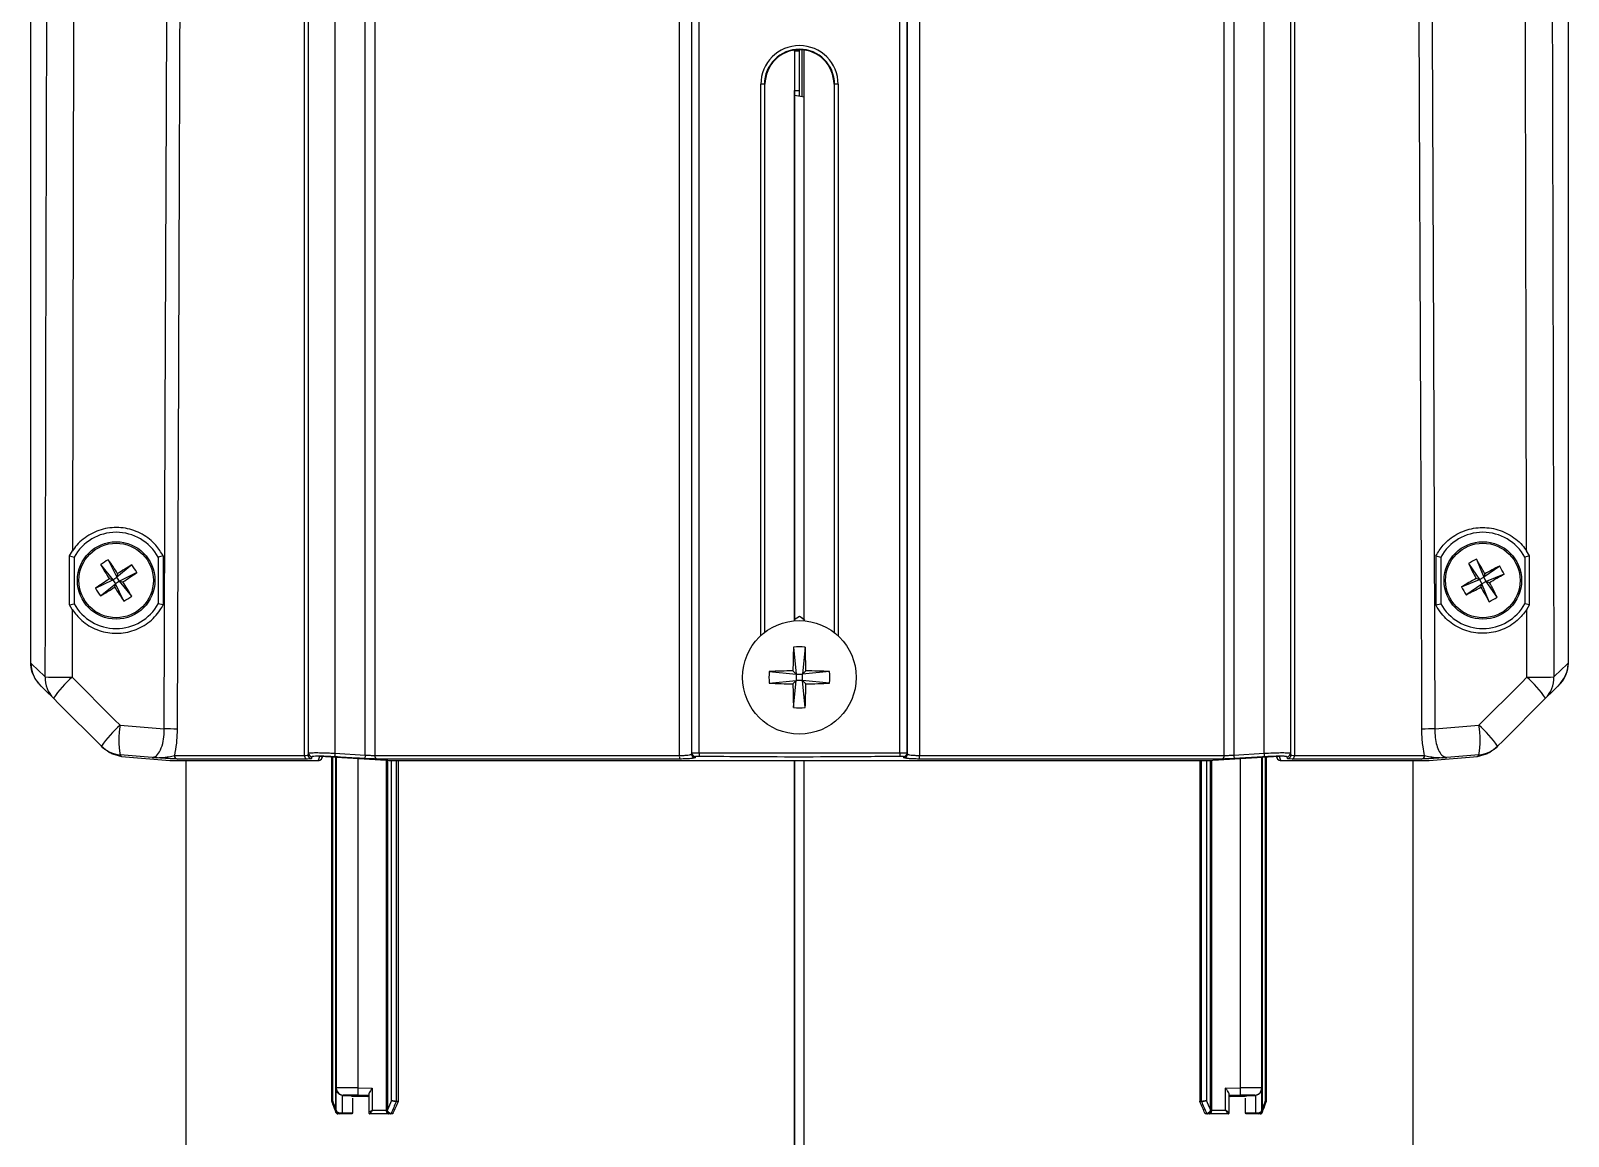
# Model space of a CAD drawing. Extents: x 8 to 113, y 1 to 87.
# Drawn here: x 45.81 to 52.2, y 65.29 to 69.89 of the extents above; entities that cross this region are included whole.
import ezdxf

# ---------------------------------------------------------------- set-up
doc = ezdxf.new("R2010")
doc.units = 0
doc.header["$MEASUREMENT"] = 0
doc.layers.add('OBJECT', color=7, linetype='CONTINUOUS')

msp = doc.modelspace()

# ---------------------------------------------------------------- linework, layer by layer
at = {"layer": 'OBJECT'}
for p, q in [((45.8123, 67.2586), (45.8123, 71.9424)), ((52.2022, 71.9424), (52.2022, 67.2586)), ((48.5899, 66.8858), (48.5899, 71.3107)), ((49.4245, 66.8858), (49.4245, 71.3107)), ((48.5599, 66.8847), (48.5599, 71.1834)), ((49.4545, 66.8847), (49.4545, 71.1834)), ((48.508, 66.8748), (48.508, 71.0937)), ((48.5585, 71.0937), (48.5585, 66.8802)), ((49.4559, 66.8802), (49.4559, 71.0937)), ((49.5064, 71.0937), (49.5064, 66.8748)), ((46.9671, 66.884), (46.9671, 70.9428)), ((47.0761, 70.9388), (47.0761, 66.8839)), ((50.9384, 66.8839), (50.9384, 70.9388)), ((51.0474, 70.9428), (51.0474, 66.884)), ((46.9499, 66.8748), (46.9499, 70.7937)), ((46.9648, 70.7937), (46.9648, 66.8763)), ((47.202, 66.8764), (47.202, 70.7937)), ((47.2424, 70.7937), (47.2424, 66.8748)), ((50.772, 66.8748), (50.772, 70.7937)), ((50.8125, 70.7937), (50.8125, 66.8764)), ((51.0497, 66.8763), (51.0497, 70.7937)), ((51.0645, 70.7937), (51.0645, 66.8748)), ((48.9868, 69.8054), (48.9868, 67.4343)), ((48.9869, 69.8012), (48.9869, 69.8054)), ((49.0069, 69.8012), (48.9869, 69.8012)), ((49.0268, 67.4343), (49.0268, 69.8055)), ((48.8614, 69.6633), (48.8464, 69.6633)), ((48.8464, 67.3723), (48.8464, 69.6633)), ((48.8614, 69.6633), (48.8637, 69.6633)), ((48.8614, 69.6633), (48.8614, 67.3851)), ((48.8637, 67.3868), (48.8637, 69.6633)), ((48.8637, 69.6633), (48.8637, 69.6633)), ((48.8637, 67.3868), (48.8637, 69.6633)), ((49.1507, 69.6633), (49.1507, 67.3862)), ((49.153, 69.6633), (49.1507, 69.6633)), ((49.1507, 69.6633), (49.1507, 69.6633)), ((49.1507, 69.6633), (49.1507, 67.3862)), ((49.168, 69.6633), (49.153, 69.6633)), ((49.153, 67.3844), (49.153, 69.6633)), ((49.168, 69.6633), (49.168, 67.3715)), ((48.9869, 69.6372), (49.0069, 69.6372)), ((48.9869, 67.4437), (48.9869, 69.6179)), ((48.9869, 69.6179), (49.0276, 69.6111)), ((45.973, 67.7035), (45.9852, 67.7242)), ((45.9731, 67.5002), (45.973, 67.7035)), ((45.973, 67.7035), (45.9922, 67.6987)), ((45.9922, 67.6987), (45.9922, 67.505)), ((46.1346, 67.688), (46.1703, 67.616)), ((46.3627, 67.7038), (46.3422, 67.6987)), ((46.3422, 67.6987), (46.3422, 67.505)), ((46.3627, 67.7038), (46.3626, 67.4999)), ((51.6518, 67.7038), (51.6519, 67.4999)), ((51.6518, 67.7038), (51.6722, 67.6987)), ((51.6722, 67.6987), (51.6722, 67.505)), ((51.7874, 67.6718), (51.8333, 67.6059)), ((51.8208, 67.69), (51.8513, 67.6157)), ((52.0415, 67.7035), (52.0222, 67.6987)), ((52.0222, 67.6987), (52.0222, 67.505)), ((52.0415, 67.7035), (52.0292, 67.7242)), ((52.0414, 67.5002), (52.0415, 67.7035)), ((46.0811, 67.5693), (46.1531, 67.6049)), ((46.1026, 67.6674), (46.1531, 67.6049)), ((46.1531, 67.6049), (46.1391, 67.608)), ((46.1531, 67.6049), (46.1703, 67.616)), ((46.1531, 67.6049), (46.1641, 67.5877)), ((46.2328, 67.6665), (46.1703, 67.616)), ((46.1734, 67.63), (46.1703, 67.616)), ((46.1814, 67.5987), (46.1703, 67.616)), ((46.2533, 67.6344), (46.1814, 67.5987)), ((51.759, 67.5754), (51.8333, 67.6059)), ((51.8333, 67.6059), (51.8196, 67.61)), ((51.8333, 67.6059), (51.8513, 67.6157)), ((51.8333, 67.6059), (51.8431, 67.5879)), ((51.9172, 67.6617), (51.8513, 67.6157)), ((51.8554, 67.6295), (51.8513, 67.6157)), ((51.8611, 67.5977), (51.8513, 67.6157)), ((51.9354, 67.6283), (51.8611, 67.5977)), ((46.1016, 67.5372), (46.1641, 67.5877)), ((46.1611, 67.5737), (46.1641, 67.5877)), ((46.1814, 67.5987), (46.1641, 67.5877)), ((46.1998, 67.5157), (46.1641, 67.5877)), ((46.1814, 67.5987), (46.1954, 67.5957)), ((46.2318, 67.5363), (46.1814, 67.5987)), ((51.7772, 67.542), (51.8431, 67.5879)), ((51.8391, 67.5742), (51.8431, 67.5879)), ((51.8611, 67.5977), (51.8431, 67.5879)), ((51.8736, 67.5136), (51.8431, 67.5879)), ((51.8611, 67.5977), (51.8748, 67.5937)), ((51.9071, 67.5319), (51.8611, 67.5977)), ((45.9731, 67.5002), (45.9922, 67.505)), ((45.9847, 67.4805), (45.9731, 67.5002)), ((45.9847, 67.4805), (45.984, 67.1995)), ((46.3626, 67.4999), (46.3422, 67.505)), ((51.6519, 67.4999), (51.6722, 67.505)), ((52.0414, 67.5002), (52.0222, 67.505)), ((52.0298, 67.4805), (52.0414, 67.5002)), ((52.0304, 67.1995), (52.0298, 67.4805)), ((49.0069, 67.4517), (48.9844, 67.4387)), ((48.9869, 67.4437), (48.9869, 67.4437)), ((48.9869, 67.4343), (48.9869, 67.4437)), ((49.0268, 67.4402), (49.0069, 67.4517)), ((49.0069, 67.4517), (49.0069, 67.4517)), ((49.018, 67.4453), (49.03, 67.4384)), ((48.9824, 67.3249), (48.9933, 67.2127)), ((49.0311, 67.3249), (49.0203, 67.2127)), ((48.881, 67.2235), (48.9933, 67.2127)), ((48.9933, 67.2127), (48.98, 67.2259)), ((49.0336, 67.2259), (49.0203, 67.2127)), ((49.1325, 67.2235), (49.0203, 67.2127)), ((48.881, 67.1748), (48.9933, 67.1857)), ((48.98, 67.1724), (48.9933, 67.1857)), ((48.9824, 67.0734), (48.9933, 67.1857)), ((48.9933, 67.2127), (49.0203, 67.2127)), ((48.9933, 67.2127), (48.9933, 67.1857)), ((49.0203, 67.1857), (48.9933, 67.1857)), ((49.0203, 67.1857), (49.0203, 67.2127)), ((49.0203, 67.1857), (49.0336, 67.1724)), ((49.1325, 67.1748), (49.0203, 67.1857)), ((49.0311, 67.0734), (49.0203, 67.1857)), ((46.1833, 67.0002), (46.3667, 66.9849)), ((51.6477, 66.9849), (51.8311, 67.0002)), ((46.112, 66.907), (46.1058, 66.9132)), ((51.9086, 66.9132), (51.9024, 66.907)), ((46.1476, 66.8821), (46.1895, 66.8709)), ((46.3165, 66.866), (46.1836, 66.8771)), ((46.1895, 66.8709), (46.391, 66.8533)), ((46.391, 66.8533), (46.9911, 66.8533)), ((46.3923, 66.8532), (46.9921, 66.8532)), ((46.4094, 66.8748), (46.9499, 66.8748)), ((46.9604, 66.8598), (46.4225, 66.8598)), ((46.4572, 66.8532), (46.4572, 64.2812)), ((46.9648, 66.8763), (46.9671, 66.884)), ((47.0084, 66.8546), (47.0137, 66.8711)), ((47.0137, 66.8711), (47.2898, 66.8547)), ((47.0252, 66.8704), (47.0227, 66.8627)), ((47.0227, 66.8627), (47.0266, 66.8703)), ((47.0622, 66.8682), (47.0622, 65.4395)), ((47.0659, 66.868), (47.0659, 65.4413)), ((47.0761, 66.8839), (47.202, 66.8764)), ((47.0807, 65.4029), (47.0807, 66.8671)), ((47.0818, 66.867), (47.0818, 65.4931)), ((47.1717, 66.8617), (47.1717, 65.4931)), ((47.2424, 66.8748), (48.508, 66.8748)), ((48.5105, 66.8598), (47.2514, 66.8598)), ((47.291, 65.4029), (47.291, 66.8546)), ((47.2943, 66.8545), (47.2943, 65.4029)), ((47.311, 65.4413), (47.311, 66.8537)), ((47.3315, 66.8533), (47.3315, 65.4386)), ((47.3348, 66.8533), (50.6797, 66.8533)), ((47.3356, 66.8532), (50.6789, 66.8532)), ((47.3394, 66.8532), (47.3394, 65.4386)), ((48.5585, 66.8802), (48.5599, 66.8847)), ((48.5899, 66.8858), (49.4245, 66.8858)), ((48.9868, 66.8532), (48.9868, 64.2812)), ((48.9869, 64.2759), (48.9869, 66.8532)), ((49.0268, 64.2812), (49.0268, 66.8532)), ((49.4545, 66.8847), (49.4559, 66.8802)), ((50.7631, 66.8598), (49.5039, 66.8598)), ((49.5064, 66.8748), (50.772, 66.8748)), ((50.6707, 66.8532), (50.6707, 65.4386)), ((50.6785, 65.4386), (50.6785, 66.8532)), ((50.699, 66.8536), (50.699, 65.4413)), ((50.7157, 65.4029), (50.7157, 66.8543)), ((50.7191, 66.8544), (50.7191, 65.4029)), ((50.7246, 66.8547), (51.0007, 66.8711)), ((50.8125, 66.8764), (50.9384, 66.8839)), ((50.8383, 66.8614), (50.8383, 65.4931)), ((50.9285, 66.8668), (50.9285, 65.4931)), ((50.9286, 65.4029), (50.9286, 66.8668)), ((50.9299, 66.8669), (50.9299, 65.4029)), ((50.9446, 65.4413), (50.9446, 66.8677)), ((50.9483, 65.4395), (50.9483, 66.868)), ((50.9879, 66.8703), (50.9918, 66.8627)), ((51.0007, 66.8711), (51.0061, 66.8546)), ((51.0224, 66.8532), (51.6221, 66.8532)), ((51.0234, 66.8533), (51.6235, 66.8533)), ((51.0474, 66.884), (51.0497, 66.8763)), ((51.5919, 66.8598), (51.0541, 66.8598)), ((51.0645, 66.8748), (51.6051, 66.8748)), ((51.5572, 64.2812), (51.5572, 66.8532)), ((51.6235, 66.8533), (51.8249, 66.8709)), ((51.8309, 66.8771), (51.698, 66.866)), ((51.8249, 66.8709), (51.8669, 66.8821)), ((47.0818, 65.4931), (47.0818, 65.4917)), ((47.0818, 65.4917), (47.0819, 65.4903)), ((47.0819, 65.4003), (47.0819, 65.491)), ((47.1065, 65.4624), (47.1065, 65.3903)), ((47.1111, 65.4632), (47.1111, 65.4618)), ((47.1111, 65.4618), (47.2119, 65.4573)), ((47.1494, 65.4504), (47.1494, 65.3903)), ((47.2167, 65.462), (47.171, 65.4632)), ((47.1717, 65.4931), (47.2317, 65.4917)), ((47.2167, 65.4661), (47.2167, 65.3903)), ((47.2317, 65.4917), (47.2317, 65.4003)), ((47.3311, 65.4361), (47.331, 65.4361)), ((47.3388, 65.4361), (47.3311, 65.4361)), ((47.3315, 65.4386), (47.3316, 65.4386)), ((47.3316, 65.4386), (47.3394, 65.4386)), ((50.6707, 65.4386), (50.6784, 65.4386)), ((50.6789, 65.4361), (50.6712, 65.4361)), ((50.6784, 65.4386), (50.6785, 65.4386)), ((50.679, 65.4361), (50.6789, 65.4361)), ((50.7783, 65.4917), (50.8383, 65.4931)), ((50.7783, 65.4003), (50.7783, 65.4917)), ((50.7934, 65.3903), (50.7934, 65.4661)), ((50.8391, 65.4632), (50.7934, 65.462)), ((50.7986, 65.4573), (50.8993, 65.4618)), ((50.861, 65.3903), (50.861, 65.4504)), ((50.8993, 65.4618), (50.8992, 65.4632)), ((50.9039, 65.3903), (50.9039, 65.4624)), ((50.9285, 65.4931), (50.9285, 65.4917)), ((50.9285, 65.4917), (50.9285, 65.4003)), ((47.0809, 65.4005), (47.0807, 65.4029)), ((47.0819, 65.4029), (47.0807, 65.4029)), ((47.0885, 65.3853), (47.0891, 65.3853)), ((47.0969, 65.3853), (47.0891, 65.3853)), ((47.0968, 65.3903), (47.1065, 65.3903)), ((47.1033, 65.3853), (47.0969, 65.3853)), ((47.146, 65.3853), (47.1033, 65.3853)), ((47.1065, 65.3903), (47.1494, 65.3903)), ((47.2986, 65.3853), (47.2217, 65.3853)), ((47.2317, 65.4003), (47.291, 65.4003)), ((47.291, 65.4003), (47.291, 65.4029)), ((47.291, 65.4029), (47.2943, 65.4029)), ((47.291, 65.3984), (47.291, 65.4003)), ((47.2943, 65.4029), (47.2941, 65.4005)), ((47.3075, 65.3853), (47.2986, 65.3853)), ((47.3075, 65.3853), (47.3069, 65.3853)), ((47.3146, 65.3853), (47.3075, 65.3853)), ((47.3102, 65.3878), (47.3105, 65.3878)), ((47.3105, 65.3878), (47.3178, 65.3878)), ((50.6923, 65.3878), (50.6995, 65.3878)), ((50.7026, 65.3853), (50.6955, 65.3853)), ((50.6995, 65.3878), (50.6999, 65.3878)), ((50.7031, 65.3853), (50.7026, 65.3853)), ((50.7115, 65.3853), (50.7026, 65.3853)), ((50.7884, 65.3853), (50.7115, 65.3853)), ((50.7159, 65.4005), (50.7157, 65.4029)), ((50.7191, 65.4029), (50.7157, 65.4029)), ((50.7191, 65.4029), (50.719, 65.4003)), ((50.719, 65.4003), (50.7783, 65.4003)), ((50.719, 65.4003), (50.719, 65.3984)), ((50.861, 65.3903), (50.9039, 65.3903)), ((50.9071, 65.3853), (50.8645, 65.3853)), ((50.9039, 65.3903), (50.9135, 65.3903)), ((50.9135, 65.3853), (50.9071, 65.3853)), ((50.9136, 65.3853), (50.9135, 65.3853)), ((50.9215, 65.3853), (50.9136, 65.3853)), ((50.9215, 65.3853), (50.922, 65.3853)), ((50.9222, 65.3853), (50.922, 65.3853)), ((50.9285, 65.4003), (50.9286, 65.4003)), ((50.9285, 65.3984), (50.9286, 65.4003)), ((50.9286, 65.4003), (50.9286, 65.4029)), ((50.9286, 65.4029), (50.9299, 65.4029)), ((50.9299, 65.4029), (50.9297, 65.4005))]:
    msp.add_line(p, q, dxfattribs=at)
at = {"layer": 'OBJECT', "flags": 128}
for points in [[(45.8723, 67.2009), (45.8729, 67.4509), (45.8753, 68.4508), (45.8841, 71.9424)], [(52.1303, 71.9424), (52.131, 71.7091), (52.1335, 70.7091), (52.1422, 67.2009)], [(46.3667, 66.9849), (46.3714, 68.2758), (46.3762, 69.5668), (46.382, 71.0944)], [(46.4355, 71.0937), (46.4351, 70.9864), (46.4333, 70.4904), (46.426, 68.5065), (46.4206, 66.9842)], [(51.5938, 66.9842), (51.5934, 67.1081), (51.5916, 67.6041), (51.5845, 69.588), (51.5789, 71.0937)], [(51.6324, 71.0944), (51.637, 69.8857), (51.6418, 68.5947), (51.6477, 66.9849)], [(45.993, 70.9665), (45.9919, 70.5194), (45.9888, 69.2284), (45.9852, 67.7242)], [(52.0292, 67.7242), (52.0274, 68.4905), (52.0244, 69.7815), (52.0215, 70.9665)], [(49.0069, 69.6126), (49.0069, 69.6287), (49.0069, 69.6655), (49.0069, 69.7081), (49.0069, 69.7519), (49.0069, 69.7922), (49.0069, 69.8068)], [(49.0167, 69.8065), (49.0167, 69.8036), (49.0167, 69.7635), (49.0167, 69.7192), (49.0167, 69.6748), (49.0167, 69.6347), (49.0167, 69.612)], [(48.9869, 69.6163), (48.9869, 69.6292), (48.9869, 69.6372)], [(45.8123, 67.2586), (45.8198, 67.2513), (45.8398, 67.2321), (45.8723, 67.2009)], [(52.1422, 67.2009), (52.1746, 67.2321), (52.1946, 67.2513), (52.2022, 67.2586)], [(45.9065, 67.1125), (45.8754, 67.1437), (45.8562, 67.1629), (45.8489, 67.1702)], [(45.984, 67.1995), (46.1605, 67.023), (46.1833, 67.0002)], [(51.8311, 67.0002), (52.0077, 67.1767), (52.0304, 67.1995)], [(52.1655, 67.1702), (52.1583, 67.1629), (52.1391, 67.1437), (52.1079, 67.1125)], [(46.1058, 66.9132), (45.9293, 67.0898), (45.9065, 67.1125)], [(52.1079, 67.1125), (51.9314, 66.936), (51.9086, 66.9132)], [(47.0761, 66.8839), (47.0759, 66.8811), (47.0757, 66.8784), (47.0756, 66.8759), (47.0754, 66.8737), (47.0753, 66.8718), (47.0752, 66.8704), (47.0752, 66.8694), (47.0752, 66.869)], [(47.202, 66.8764), (47.2018, 66.8736), (47.2017, 66.8709), (47.2015, 66.8684), (47.2014, 66.8662), (47.2013, 66.8643), (47.2012, 66.8629), (47.2011, 66.8619), (47.2011, 66.8615)], [(48.5747, 66.8698), (48.5739, 66.8672), (48.5733, 66.8652)], [(48.5899, 66.8858), (48.5899, 66.883), (48.5899, 66.8804), (48.5898, 66.8779), (48.5898, 66.8757), (48.5898, 66.8738), (48.5898, 66.8723), (48.5897, 66.8714), (48.5897, 66.8709)], [(49.4245, 66.8858), (49.4246, 66.883), (49.4246, 66.8804), (49.4246, 66.8779), (49.4247, 66.8757), (49.4247, 66.8738), (49.4247, 66.8723), (49.4247, 66.8714), (49.4247, 66.8709)], [(49.4411, 66.8652), (49.4403, 66.8678), (49.4397, 66.8698)], [(50.8125, 66.8764), (50.8126, 66.8736), (50.8128, 66.8709), (50.8129, 66.8684), (50.8131, 66.8662), (50.8132, 66.8643), (50.8133, 66.8629), (50.8133, 66.8619), (50.8133, 66.8615)], [(50.9384, 66.8839), (50.9386, 66.8811), (50.9387, 66.8784), (50.9389, 66.8759), (50.939, 66.8737), (50.9391, 66.8718), (50.9392, 66.8704), (50.9393, 66.8694), (50.9393, 66.869)], [(47.1065, 65.3903), (47.1064, 65.3893), (47.1062, 65.3884), (47.106, 65.3875), (47.1056, 65.3868), (47.1051, 65.3861), (47.1045, 65.3857), (47.1039, 65.3854), (47.1033, 65.3853)], [(47.291, 65.4003), (47.2915, 65.4003), (47.2919, 65.4003), (47.2923, 65.4004), (47.2927, 65.4004), (47.2931, 65.4004), (47.2934, 65.4004), (47.2938, 65.4005), (47.2941, 65.4005)], [(50.719, 65.4003), (50.7186, 65.4003), (50.7182, 65.4003), (50.7178, 65.4004), (50.7174, 65.4004), (50.717, 65.4004), (50.7166, 65.4004), (50.7162, 65.4005), (50.7159, 65.4005)], [(50.9071, 65.3853), (50.9065, 65.3854), (50.9059, 65.3857), (50.9053, 65.3861), (50.9048, 65.3868), (50.9044, 65.3875), (50.9041, 65.3884), (50.9039, 65.3893), (50.9039, 65.3903)]]:
    msp.add_lwpolyline(points, dxfattribs=at)
at = {"layer": 'OBJECT'}
for centre, radius in [((46.1672, 67.6018), 0.161), ((46.1672, 67.6018), 0.1549), ((51.8472, 67.6018), 0.161), ((51.8472, 67.6018), 0.1549), ((49.0068, 67.1992), 0.236)]:
    msp.add_circle(centre, radius, dxfattribs=at)
for centre, radius, start, end in [((49.0072, 69.6633), 0.1608, 0, 180), ((49.0072, 69.6633), 0.1458, 0, 180), ((49.0072, 69.6633), 0.1435, 0, 180), ((49.0072, 69.6633), 0.1435, 90, 180), ((49.0072, 69.6633), 0.1435, 0, 90), ((46.1672, 67.6018), 0.2, 28.95502, 151.04498), ((51.8472, 67.6018), 0.2, 28.95502, 151.04498), ((46.3323, 67.3441), 0.3966, 119.89991, 125.39905), ((43.8562, 66.1238), 2.7637, 33.02327, 34.46915), ((51.9938, 67.333), 0.3968, 115.85006, 121.34718), ((54.2578, 68.9187), 2.7672, 206.7807, 208.22473), ((49.4352, 66.2895), 2.7663, 28.97302, 30.41751), ((47.6504, 65.283), 2.773, 123.02571, 124.46672), ((48.4768, 69.0845), 2.7649, 210.83087, 212.27611), ((47.6501, 65.2918), 2.7655, 120.83123, 122.27617), ((44.684, 69.9206), 2.773, 303.02571, 304.46672), ((45.9096, 67.4368), 0.3965, 29.8994, 35.40057), ((53.1601, 65.1889), 2.7674, 118.9733, 120.41722), ((53.1641, 65.1912), 2.7673, 116.78063, 118.2246), ((50.5343, 70.0148), 2.7674, 298.9733, 300.41722), ((51.5787, 67.4555), 0.3963, 25.84783, 31.3506), ((46.4248, 67.7669), 0.3965, 209.8994, 215.40057), ((44.6843, 69.9119), 2.7655, 300.83123, 302.27617), ((48.4798, 69.0809), 2.7656, 213.02356, 214.46846), ((43.8577, 66.1192), 2.7649, 30.83087, 32.27611), ((52.1157, 67.7482), 0.3963, 205.84783, 211.3506), ((50.5304, 70.0125), 2.7673, 296.78063, 298.2246), ((54.2592, 68.9142), 2.7663, 208.97302, 210.41751), ((49.4366, 66.285), 2.7672, 26.7807, 28.22473), ((46.1672, 67.6018), 0.2, 208.95502, 331.04498), ((46.0021, 67.8595), 0.3965, 299.89912, 305.39937), ((51.8472, 67.6018), 0.2, 208.95502, 331.04498), ((51.7007, 67.8707), 0.3968, 295.85006, 301.34718), ((51.7651, 67.2062), 2.7852, 177.55667, 179.59345), ((49.0068, 66.9265), 0.3992, 86.50638, 93.49362), ((46.2373, 67.2062), 2.7963, 0.40494, 2.43365), ((49.2797, 67.1992), 0.3994, 176.50856, 183.49144), ((48.9997, 64.4386), 2.7874, 90.40454, 92.43964), ((49.0139, 64.4378), 2.7882, 87.56071, 89.5954), ((48.7337, 67.1992), 0.3996, 356.50989, 3.49011), ((45.9905, 67.1959), 0.1184, 177.58448, 224.79191), ((45.974, 70.8008), 3.6013, 268.38035, 270.15859), ((46.3413, 66.8031), 0.5337, 132.03018, 144.5608), ((48.9997, 69.963), 2.7907, 267.56157, 269.59425), ((51.7652, 67.1921), 2.7853, 180.40658, 182.4433), ((46.2373, 67.1921), 2.7964, 357.56638, 359.59503), ((49.0138, 69.9638), 2.7915, 270.40581, 272.43808), ((52.0404, 70.8008), 3.6013, 269.84141, 271.61965), ((51.6731, 66.8031), 0.5337, 35.4392, 47.96982), ((52.0239, 67.1959), 0.1184, 315.20809, 2.41552), ((49.0068, 67.4722), 0.3996, 266.50975, 273.49025), ((46.5406, 66.6038), 0.5337, 132.03018, 144.5608), ((46.5579, 66.9394), 0.3794, 170.77895, 189.4496), ((46.366, 64.8727), 2.1122, 88.51743, 89.97925), ((51.6485, 64.8727), 2.1122, 90.02075, 91.48257), ((51.4566, 66.9394), 0.3794, 350.5504, 9.22105), ((51.4738, 66.6038), 0.5337, 35.4392, 47.96982), ((46.1942, 67.0016), 0.1249, 225.00223, 265.13662), ((51.8203, 67.0016), 0.1249, 274.86338, 314.99777), ((46.4241, 66.8745), 0.0148, 179.00224, 263.69717), ((46.9639, 66.8734), 0.014, 174.26846, 255.47836), ((46.9798, 66.8764), 0.015, 180.1033, 266.24262), ((46.9821, 66.8841), 0.015, 180.11283, 266.36216), ((47.0094, 66.8696), 0.015, 266.11707, 332.5811), ((47.2562, 66.8729), 0.0139, 172.13457, 249.6105), ((48.5345, 66.8716), 0.0267, 173.11444, 206.08267), ((48.5736, 66.8802), 0.015, 180.24526, 269.15896), ((48.5749, 66.8848), 0.015, 180.24508, 269.17661), ((49.4395, 66.8848), 0.015, 270.82339, 359.75492), ((49.4409, 66.8802), 0.015, 270.84104, 359.75474), ((49.4799, 66.8716), 0.0267, 333.91733, 6.88556), ((50.7582, 66.8729), 0.0139, 290.3895, 7.86543), ((51.0051, 66.8696), 0.015, 207.4189, 273.88293), ((51.0324, 66.8841), 0.015, 273.63784, 359.88717), ((51.0347, 66.8764), 0.015, 273.75738, 359.8967), ((51.0506, 66.8734), 0.014, 284.52164, 5.73154), ((51.5903, 66.8745), 0.0148, 276.30283, 0.99776), ((47.1118, 65.4931), 0.03, 182.66599, 268.59495), ((54.1046, 65.3147), 6.9352, 178.5257, 178.77347), ((47.3248, 65.4387), 0.00671, 337.62197, 359.53318), ((47.3249, 65.4386), 0.00666, 338.27574, 0.28854), ((50.6851, 65.4386), 0.00665, 179.70631, 201.77484), ((50.6852, 65.4387), 0.0067, 180.47194, 202.41815), ((57.7517, 65.6566), 6.9152, 181.35446, 181.60295), ((50.8985, 65.4931), 0.03, 271.40556, 359.98956), ((47.0837, 65.4005), 0.00441, 223.31355, 234.60981), ((47.0806, 65.3946), 0.00583, 77.93191, 87.90035), ((47.0872, 65.399), 0.00613, 185.11568, 189.90002), ((48.1702, 65.3891), 1.0734, 179.9338, 180.20067), ((47.2217, 65.3903), 0.005, 179.99829, 270.00676), ((47.3024, 65.3983), 0.00843, 178.70498, 182.1561), ((47.3043, 65.3848), 0.0156, 126.04085, 129.45092), ((47.3066, 65.3891), 0.00379, 275.17975, 340.20118), ((47.3071, 65.3888), 0.00355, 275.40485, 343.11618), ((50.7029, 65.3888), 0.00355, 196.96084, 264.6445), ((50.7035, 65.3891), 0.0038, 199.87016, 264.86468), ((50.7057, 65.3848), 0.0157, 50.61315, 54.01654), ((50.7077, 65.3983), 0.00838, 357.84991, 1.32214), ((50.7884, 65.3903), 0.005, 269.99324, 0.00171), ((51.9969, 65.389), 1.0834, 179.93335, 180.19775), ((50.9295, 65.3978), 0.00271, 87.31358, 110.64126), ((50.9233, 65.399), 0.00613, 350.09998, 354.88432), ((50.9269, 65.4005), 0.00443, 305.32813, 316.59612)]:
    msp.add_arc(centre, radius, start, end, dxfattribs=at)
for centre, major_axis, ratio, start_param, end_param in [((49.0072, 65.1425), (-2.09, 4.3755), 0.343759, 1.340609, 1.349279), ((47.1718, 65.4917), (0.09, -0.0015), 0.016438, 1.572214, 3.14301), ((47.1119, 65.4918), (0.0217, -0.0212), 0.979497, 5.297199, 5.452088), ((47.1711, 65.4617), (0.06, -0.0015), 0.024649, 1.572553, 3.143349), ((49.0072, 65.3682), (2.55, -0.063), 0.024699, 2.34983, 2.389081), ((49.0072, 65.1425), (2.09, 4.3755), 0.343759, 1.666115, 1.674785), ((49.0164, 65.135), (2.0752, 4.3767), 0.342495, 1.663828, 1.674739), ((49.0072, 65.1125), (2.0671, 4.3596), 0.342495, 1.658454, 1.669415), ((49.0072, 65.1125), (-2.0702, 4.3598), 0.341503, 4.614, 4.624961), ((48.998, 65.135), (-2.0783, 4.3769), 0.341503, 4.608675, 4.619587), ((49.0072, 65.1425), (-2.0931, 4.3756), 0.342761, 4.608634, 4.617304), ((49.0072, 65.3682), (2.55, 0.0629), 0.024706, 0.756986, 0.79417), ((50.8385, 65.4917), (0.09, 0.0015), 0.016476, 0.000876, 1.571672), ((50.8392, 65.4617), (0.06, 0.0015), 0.024706, 0.000537, 1.571333), ((50.8985, 65.4918), (0.0206, 0.0222), 0.979449, 3.9263, 4.081189), ((49.0072, 65.1425), (2.0931, 4.3756), 0.342761, 4.933672, 4.942342), ((47.0969, 65.4003), (0.015, 0), 0.666666, 3.139529, 4.710325), ((47.0969, 65.4003), (0.0106, 0.0106), 0.999236, 2.355573, 3.92637), ((47.2317, 65.4003), (0.015, 0.01), 0.000529, 1.57159, 3.142387), ((47.2317, 65.4003), (0.01, 0.015), 0.000794, 1.571326, 3.142122), ((50.7784, 65.4003), (-0.01, 0.015), 0.000794, 1.570267, 3.141063), ((50.7784, 65.4003), (0.015, -0.01), 0.000529, 4.711595, 6.282391), ((50.9135, 65.4003), (0.015, 0), 0.666666, 4.710325, 6.281121), ((50.9135, 65.4003), (0.0106, 0.0106), 0.999236, 3.92637, 5.497166)]:
    msp.add_ellipse(centre, major_axis=major_axis, ratio=ratio, start_param=start_param, end_param=end_param, dxfattribs=at)
for points, knots in [([(46.3627, 67.7038), (46.3533, 67.719), (46.3309, 67.7552), (46.2768, 67.7975), (46.2063, 67.8227), (46.1309, 67.8229), (46.0598, 67.798), (46.0118, 67.7605), (45.9912, 67.7324), (45.9852, 67.7242)], [0, 0, 0, 0, 0.117568, 0.279861, 0.442586, 0.605907, 0.769589, 0.933238, 1, 1, 1, 1]), ([(51.6518, 67.7038), (51.6612, 67.719), (51.6835, 67.7552), (51.7377, 67.7975), (51.8082, 67.8227), (51.8836, 67.8229), (51.9546, 67.798), (52.0027, 67.7605), (52.0233, 67.7324), (52.0292, 67.7242)], [0, 0, 0, 0, 0.117568, 0.279861, 0.442586, 0.605907, 0.769589, 0.933238, 1, 1, 1, 1]), ([(45.9847, 67.4805), (45.9971, 67.4646), (46.0249, 67.4293), (46.0863, 67.3935), (46.1596, 67.378), (46.2344, 67.388), (46.3015, 67.4222), (46.3425, 67.4644), (46.3586, 67.4929), (46.3626, 67.4999)], [0, 0, 0, 0, 0.1323065, 0.2945263, 0.4572118, 0.6204257, 0.783854, 0.9470851, 1, 1, 1, 1]), ([(52.0298, 67.4805), (52.0173, 67.4646), (51.9896, 67.4293), (51.9282, 67.3935), (51.8549, 67.378), (51.78, 67.388), (51.713, 67.4222), (51.672, 67.4644), (51.6558, 67.4929), (51.6519, 67.4999)], [0, 0, 0, 0, 0.1323065, 0.2945263, 0.4572118, 0.6204257, 0.783854, 0.9470851, 1, 1, 1, 1]), ([(45.8489, 67.1702), (45.8387, 67.183), (45.8196, 67.207), (45.8126, 67.24), (45.8123, 67.2563), (45.8123, 67.2586)], [0, 0, 0, 0, 0.499397, 0.929176, 1, 1, 1, 1]), ([(45.8123, 67.2586), (45.8141, 67.2422), (45.8176, 67.2118), (45.836, 67.1835), (45.8473, 67.1718), (45.8489, 67.1702)], [0, 0, 0, 0, 0.499401, 0.929163, 1, 1, 1, 1]), ([(52.2022, 67.2586), (52.2003, 67.2422), (52.1968, 67.2118), (52.1784, 67.1835), (52.1671, 67.1718), (52.1655, 67.1702)], [0, 0, 0, 0, 0.499401, 0.929163, 1, 1, 1, 1]), ([(52.1655, 67.1702), (52.1758, 67.183), (52.1949, 67.207), (52.2018, 67.24), (52.2021, 67.2563), (52.2022, 67.2586)], [0, 0, 0, 0, 0.499397, 0.929176, 1, 1, 1, 1]), ([(46.3165, 66.866), (46.3226, 66.8674), (46.3348, 66.8701), (46.3519, 66.8948), (46.3636, 66.9304), (46.3671, 66.9629), (46.3668, 66.9805), (46.3667, 66.9849)], [0, 0, 0, 0, 0.251339, 0.503314, 0.735357, 0.935196, 1, 1, 1, 1]), ([(46.4206, 66.9842), (46.42, 66.9641), (46.4188, 66.9243), (46.4125, 66.8912), (46.4094, 66.8748)], [0, 0, 0, 0, 0.505217, 1, 1, 1, 1]), ([(51.6051, 66.8748), (51.6028, 66.8863), (51.5973, 66.9143), (51.5942, 66.9536), (51.5939, 66.9789), (51.5938, 66.9842)], [0, 0, 0, 0, 0.355604, 0.866053, 1, 1, 1, 1]), ([(51.6477, 66.9849), (51.6478, 66.9726), (51.6481, 66.9482), (51.6552, 66.9154), (51.6663, 66.889), (51.6812, 66.8696), (51.6921, 66.8672), (51.698, 66.866)], [0, 0, 0, 0, 0.182195, 0.364245, 0.551043, 0.759195, 1, 1, 1, 1]), ([(46.1895, 66.8709), (46.175, 66.8735), (46.146, 66.8787), (46.1234, 66.8976), (46.112, 66.907)], [0, 0, 0, 0, 0.5, 1, 1, 1, 1]), ([(51.9024, 66.907), (51.8911, 66.8976), (51.8684, 66.8787), (51.8394, 66.8735), (51.8249, 66.8709)], [0, 0, 0, 0, 0.5, 1, 1, 1, 1]), ([(46.1836, 66.8771), (46.1844, 66.8763), (46.188, 66.8725), (46.1888, 66.8716), (46.1895, 66.8709)], [0, 0, 0, 0, 0.2192209, 1, 1, 1, 1]), ([(46.3165, 66.866), (46.3166, 66.866), (46.3413, 66.8644), (46.3811, 66.8671), (46.4025, 66.8729), (46.4094, 66.8748)], [0, 0, 0, 0, 0.00294, 0.680839, 1, 1, 1, 1]), ([(46.4225, 66.8598), (46.416, 66.86), (46.4019, 66.8604), (46.3621, 66.8629), (46.332, 66.8649), (46.3166, 66.866), (46.3165, 66.866)], [0, 0, 0, 0, 0.298756, 0.643488, 0.99732, 1, 1, 1, 1]), ([(46.9499, 66.8748), (46.954, 66.8748), (46.9624, 66.875), (46.964, 66.8759), (46.9648, 66.8763)], [0, 0, 0, 0, 0.486978, 1, 1, 1, 1]), ([(46.9788, 66.8614), (46.9779, 66.861), (46.976, 66.8601), (46.9656, 66.8599), (46.9604, 66.8598)], [0, 0, 0, 0, 0.488653, 1, 1, 1, 1]), ([(46.9671, 66.884), (46.9685, 66.8846), (46.9713, 66.8857), (46.9906, 66.8864), (47.0186, 66.8862), (47.0489, 66.8852), (47.0686, 66.8843), (47.0761, 66.8839)], [0, 0, 0, 0, 0.216844, 0.433701, 0.650256, 0.866699, 1, 1, 1, 1]), ([(46.9811, 66.8691), (46.981, 66.8685), (46.9802, 66.8659), (46.9794, 66.8634), (46.9788, 66.8614)], [0, 0, 0, 0, 0.226062, 1, 1, 1, 1]), ([(47.0752, 66.869), (47.0646, 66.8696), (47.0435, 66.8707), (47.0154, 66.8714), (46.9941, 66.8713), (46.983, 66.8704), (46.9816, 66.8695), (46.9811, 66.8691)], [0, 0, 0, 0, 0.216835, 0.433686, 0.650167, 0.866491, 1, 1, 1, 1]), ([(46.9911, 66.8533), (46.9957, 66.8533), (47.0052, 66.8534), (47.0073, 66.8542), (47.0084, 66.8546)], [0, 0, 0, 0, 0.491582, 1, 1, 1, 1]), ([(46.9933, 66.8533), (46.9963, 66.8533), (47.004, 66.8533), (47.0084, 66.8537), (47.0132, 66.8548), (47.0166, 66.8562), (47.0202, 66.8587), (47.0218, 66.8613), (47.0226, 66.8627)], [0, 0, 0, 0, 0.251787, 0.63271, 0.737624, 0.822392, 0.908949, 1, 1, 1, 1]), ([(47.2011, 66.8615), (47.1911, 66.8621), (47.1491, 66.8645), (47.1072, 66.8671), (47.0752, 66.869)], [0, 0, 0, 0, 0.237767, 1, 1, 1, 1]), ([(47.2514, 66.8598), (47.2443, 66.8599), (47.2292, 66.86), (47.2108, 66.861), (47.2011, 66.8615)], [0, 0, 0, 0, 0.473444, 1, 1, 1, 1]), ([(47.202, 66.8764), (47.209, 66.876), (47.2238, 66.875), (47.236, 66.8749), (47.2424, 66.8748)], [0, 0, 0, 0, 0.473398, 1, 1, 1, 1]), ([(47.2898, 66.8547), (47.2978, 66.8543), (47.3132, 66.8535), (47.3276, 66.8533), (47.334, 66.8533), (47.3348, 66.8533)], [0, 0, 0, 0, 0.489871, 0.942612, 1, 1, 1, 1]), ([(48.508, 66.8748), (48.5147, 66.8748), (48.5281, 66.875), (48.5442, 66.8762), (48.5558, 66.8779), (48.5576, 66.8794), (48.5585, 66.8802)], [0, 0, 0, 0, 0.2465, 0.492976, 0.740148, 1, 1, 1, 1]), ([(48.5733, 66.8652), (48.5723, 66.8645), (48.5701, 66.863), (48.5561, 66.8613), (48.536, 66.8601), (48.5191, 66.8599), (48.5105, 66.8598)], [0, 0, 0, 0, 0.249056, 0.498133, 0.746674, 1, 1, 1, 1]), ([(48.5599, 66.8847), (48.5604, 66.8849), (48.5612, 66.8852), (48.5666, 66.8855), (48.5744, 66.8857), (48.5827, 66.8858), (48.588, 66.8858), (48.5899, 66.8858)], [0, 0, 0, 0, 0.218544, 0.437092, 0.65551, 0.873728, 1, 1, 1, 1]), ([(48.5897, 66.8709), (48.588, 66.8709), (48.5847, 66.8709), (48.5802, 66.8707), (48.5768, 66.8704), (48.575, 66.8701), (48.5748, 66.8699), (48.5747, 66.8698)], [0, 0, 0, 0, 0.217388, 0.434771, 0.652345, 0.870525, 1, 1, 1, 1]), ([(49.4247, 66.8709), (49.4147, 66.8707), (49.3647, 66.8701), (49.1547, 66.868), (48.8864, 66.8676), (48.6581, 66.8701), (48.5897, 66.8709)], [0, 0, 0, 0, 0.035928, 0.179639, 0.754501, 1, 1, 1, 1]), ([(49.4245, 66.8858), (49.4279, 66.8858), (49.4346, 66.8858), (49.4436, 66.8857), (49.4504, 66.8854), (49.4539, 66.885), (49.4543, 66.8848), (49.4545, 66.8847)], [0, 0, 0, 0, 0.218059, 0.436117, 0.654231, 0.872517, 1, 1, 1, 1]), ([(49.4397, 66.8698), (49.4395, 66.8699), (49.4391, 66.8702), (49.4364, 66.8706), (49.4325, 66.8708), (49.4283, 66.8709), (49.4257, 66.8709), (49.4247, 66.8709)], [0, 0, 0, 0, 0.219081, 0.438183, 0.656825, 0.874764, 1, 1, 1, 1]), ([(49.5039, 66.8598), (49.4956, 66.8599), (49.4789, 66.8601), (49.4588, 66.8612), (49.4445, 66.863), (49.4423, 66.8645), (49.4411, 66.8652)], [0, 0, 0, 0, 0.24726, 0.494506, 0.742148, 1, 1, 1, 1]), ([(49.4559, 66.8802), (49.4568, 66.8794), (49.4585, 66.878), (49.4698, 66.8762), (49.486, 66.875), (49.4996, 66.8749), (49.5064, 66.8748)], [0, 0, 0, 0, 0.249668, 0.499372, 0.748128, 1, 1, 1, 1]), ([(50.6797, 66.8533), (50.6863, 66.8533), (50.6998, 66.8534), (50.7162, 66.8542), (50.7246, 66.8547)], [0, 0, 0, 0, 0.4877, 1, 1, 1, 1]), ([(50.8133, 66.8615), (50.8046, 66.861), (50.7862, 66.8601), (50.7711, 66.8599), (50.7631, 66.8598)], [0, 0, 0, 0, 0.474046, 1, 1, 1, 1]), ([(50.772, 66.8748), (50.7777, 66.8748), (50.7891, 66.875), (50.8039, 66.8758), (50.8116, 66.8764), (50.8125, 66.8764)], [0, 0, 0, 0, 0.471916, 0.943784, 1, 1, 1, 1]), ([(50.9393, 66.869), (50.9293, 66.8684), (50.8873, 66.8658), (50.8453, 66.8634), (50.8133, 66.8615)], [0, 0, 0, 0, 0.237767, 1, 1, 1, 1]), ([(50.9384, 66.8839), (50.9506, 66.8845), (50.9751, 66.8856), (51.0077, 66.8864), (51.0324, 66.8862), (51.0452, 66.8853), (51.0468, 66.8844), (51.0474, 66.884)], [0, 0, 0, 0, 0.216872, 0.433758, 0.650331, 0.86677, 1, 1, 1, 1]), ([(51.0333, 66.8691), (51.0321, 66.8697), (51.0297, 66.8708), (51.013, 66.8714), (50.9888, 66.8712), (50.9627, 66.8703), (50.9458, 66.8693), (50.9393, 66.869)], [0, 0, 0, 0, 0.2168, 0.433617, 0.650078, 0.866405, 1, 1, 1, 1]), ([(50.9918, 66.8627), (50.9911, 66.8647), (50.9902, 66.8672), (50.9894, 66.8699), (50.9892, 66.8704)], [0, 0, 0, 0, 0.807655, 1, 1, 1, 1]), ([(50.9919, 66.8628), (50.9921, 66.8623), (50.9928, 66.8605), (50.995, 66.8582), (50.9979, 66.8562), (51.0006, 66.855), (51.0032, 66.8543), (51.0079, 66.8535), (51.0146, 66.8532), (51.0236, 66.8532), (51.0271, 66.8532)], [0, 0, 0, 0, 0.023204, 0.091541, 0.152833, 0.20986, 0.273931, 0.382639, 0.758855, 1, 1, 1, 1]), ([(51.0061, 66.8546), (51.0071, 66.8542), (51.0091, 66.8534), (51.0186, 66.8533), (51.0234, 66.8533)], [0, 0, 0, 0, 0.494003, 1, 1, 1, 1]), ([(51.0357, 66.8614), (51.0355, 66.862), (51.0347, 66.8645), (51.0339, 66.8671), (51.0333, 66.8691)], [0, 0, 0, 0, 0.226063, 1, 1, 1, 1]), ([(51.0541, 66.8598), (51.049, 66.8599), (51.0386, 66.86), (51.0367, 66.8609), (51.0357, 66.8614)], [0, 0, 0, 0, 0.4881139, 1, 1, 1, 1]), ([(51.0497, 66.8763), (51.0504, 66.8759), (51.0519, 66.875), (51.0602, 66.8748), (51.0645, 66.8748)], [0, 0, 0, 0, 0.487924, 1, 1, 1, 1]), ([(51.698, 66.866), (51.6979, 66.866), (51.6827, 66.8649), (51.6526, 66.8629), (51.6128, 66.8604), (51.5985, 66.86), (51.5919, 66.8598)], [0, 0, 0, 0, 0.00268, 0.34979, 0.701238, 1, 1, 1, 1]), ([(51.6051, 66.8748), (51.6119, 66.8729), (51.6333, 66.8671), (51.6732, 66.8644), (51.6979, 66.866), (51.698, 66.866)], [0, 0, 0, 0, 0.319161, 0.99706, 1, 1, 1, 1]), ([(51.8249, 66.8709), (51.8251, 66.8711), (51.8257, 66.8717), (51.829, 66.8751), (51.8309, 66.8771)], [0, 0, 0, 0, 0.423826, 1, 1, 1, 1]), ([(47.0623, 65.4395), (47.0623, 65.4393), (47.0622, 65.4386), (47.0625, 65.438), (47.0627, 65.4376)], [0, 0, 0, 0, 0.4072947, 1, 1, 1, 1]), ([(47.0624, 65.4395), (47.0624, 65.4397), (47.0624, 65.4401), (47.0639, 65.4407), (47.0653, 65.4411), (47.0659, 65.4413), (47.0659, 65.4413)], [0, 0, 0, 0, 0.294079, 0.765235, 0.980235, 1, 1, 1, 1]), ([(47.0659, 65.4413), (47.0659, 65.4413), (47.0654, 65.441), (47.064, 65.4401), (47.0625, 65.4388), (47.0626, 65.438), (47.0627, 65.4376)], [0, 0, 0, 0, 0.017935, 0.212866, 0.640093, 1, 1, 1, 1]), ([(47.0626, 65.4376), (47.064, 65.4338), (47.0699, 65.4184), (47.0758, 65.403), (47.0803, 65.3914)], [0, 0, 0, 0, 0.243562, 1, 1, 1, 1]), ([(47.1065, 65.4624), (47.1052, 65.4627), (47.1025, 65.4633), (47.098, 65.4653), (47.0931, 65.4683), (47.0877, 65.4735), (47.0831, 65.4815), (47.0819, 65.488), (47.0819, 65.4916), (47.0819, 65.4917)], [0, 0, 0, 0, 0.104979, 0.209854, 0.318639, 0.480984, 0.708303, 0.995272, 1, 1, 1, 1]), ([(47.2317, 65.4917), (47.2317, 65.4916), (47.2291, 65.488), (47.2243, 65.4814), (47.2193, 65.4735), (47.2169, 65.4686), (47.2169, 65.4667), (47.2168, 65.4661)], [0, 0, 0, 0, 0.00624, 0.385163, 0.685312, 0.899679, 1, 1, 1, 1]), ([(47.331, 65.4361), (47.3297, 65.4362), (47.3271, 65.4364), (47.3223, 65.4374), (47.3174, 65.4387), (47.3136, 65.4401), (47.3117, 65.441), (47.3111, 65.4413), (47.311, 65.4413)], [0, 0, 0, 0, 0.220241, 0.440413, 0.662368, 0.887718, 0.990533, 1, 1, 1, 1]), ([(47.311, 65.4413), (47.3111, 65.4413), (47.3117, 65.4411), (47.3138, 65.4407), (47.3176, 65.44), (47.3227, 65.4393), (47.3276, 65.4388), (47.3302, 65.4387), (47.3315, 65.4386)], [0, 0, 0, 0, 0.009447, 0.112287, 0.337627, 0.559585, 0.779762, 1, 1, 1, 1]), ([(47.3394, 65.4386), (47.3393, 65.438), (47.3393, 65.4372), (47.339, 65.4364), (47.3388, 65.4361)], [0, 0, 0, 0, 0.642116, 1, 1, 1, 1]), ([(50.6712, 65.4361), (50.671, 65.4366), (50.6707, 65.4374), (50.6707, 65.4383), (50.6707, 65.4386)], [0, 0, 0, 0, 0.642025, 1, 1, 1, 1]), ([(50.6785, 65.4386), (50.6798, 65.4387), (50.6824, 65.4388), (50.6873, 65.4393), (50.6924, 65.44), (50.6962, 65.4407), (50.6983, 65.4411), (50.6989, 65.4413), (50.699, 65.4413)], [0, 0, 0, 0, 0.220241, 0.440416, 0.662375, 0.887721, 0.990552, 1, 1, 1, 1]), ([(50.699, 65.4413), (50.6989, 65.4413), (50.6983, 65.441), (50.6964, 65.4401), (50.6926, 65.4387), (50.6877, 65.4374), (50.6829, 65.4364), (50.6803, 65.4362), (50.679, 65.4361)], [0, 0, 0, 0, 0.009469, 0.112282, 0.337626, 0.559587, 0.779757, 1, 1, 1, 1]), ([(50.7932, 65.4661), (50.7932, 65.4667), (50.7932, 65.4686), (50.7907, 65.4735), (50.7857, 65.4814), (50.781, 65.488), (50.7784, 65.4916), (50.7783, 65.4917)], [0, 0, 0, 0, 0.101372, 0.315488, 0.615286, 0.993767, 1, 1, 1, 1]), ([(50.9285, 65.4917), (50.9285, 65.4916), (50.9285, 65.488), (50.9273, 65.4815), (50.9226, 65.4735), (50.9173, 65.4683), (50.9123, 65.4653), (50.9078, 65.4633), (50.9052, 65.4627), (50.9039, 65.4624)], [0, 0, 0, 0, 0.004728, 0.291702, 0.519017, 0.681361, 0.790146, 0.895018, 1, 1, 1, 1]), ([(50.9303, 65.3914), (50.9316, 65.3949), (50.9376, 65.4103), (50.9434, 65.4257), (50.948, 65.4376)], [0, 0, 0, 0, 0.226768, 1, 1, 1, 1]), ([(50.9479, 65.4376), (50.948, 65.438), (50.9481, 65.4388), (50.9466, 65.4401), (50.9452, 65.441), (50.9447, 65.4413), (50.9446, 65.4413)], [0, 0, 0, 0, 0.361801, 0.787745, 0.982096, 1, 1, 1, 1]), ([(50.9446, 65.4413), (50.9447, 65.4413), (50.9452, 65.4411), (50.9467, 65.4407), (50.9482, 65.4401), (50.9482, 65.4397), (50.9482, 65.4395)], [0, 0, 0, 0, 0.019702, 0.233958, 0.703455, 1, 1, 1, 1]), ([(50.948, 65.4376), (50.9482, 65.4382), (50.9485, 65.4389), (50.9483, 65.4396), (50.9483, 65.4396)], [0, 0, 0, 0, 0.977692, 1, 1, 1, 1]), ([(47.0804, 65.3915), (47.0801, 65.3922), (47.0795, 65.3939), (47.0801, 65.3961), (47.0804, 65.3974)], [0, 0, 0, 0, 0.400966, 1, 1, 1, 1]), ([(47.0803, 65.3915), (47.0803, 65.3914), (47.0806, 65.39), (47.0823, 65.3878), (47.0852, 65.3858), (47.0874, 65.3856), (47.0884, 65.3855)], [0, 0, 0, 0, 0.037404, 0.398014, 0.737027, 1, 1, 1, 1]), ([(47.0804, 65.3974), (47.0805, 65.3977), (47.0807, 65.398), (47.0809, 65.3984), (47.081, 65.3985), (47.0811, 65.3985)], [0, 0, 0, 0, 0.506974, 0.825346, 1, 1, 1, 1]), ([(47.0811, 65.3985), (47.0811, 65.3985), (47.081, 65.3992), (47.0809, 65.3998), (47.0809, 65.4005)], [0, 0, 0, 0, 0.026966, 1, 1, 1, 1]), ([(47.0811, 65.3985), (47.0814, 65.3985), (47.0818, 65.3985), (47.082, 65.3985), (47.082, 65.3984), (47.0821, 65.3984)], [0, 0, 0, 0, 0.533246, 0.872741, 1, 1, 1, 1]), ([(47.0812, 65.398), (47.0812, 65.398), (47.0811, 65.398), (47.0811, 65.3979), (47.0811, 65.3977), (47.0811, 65.3973), (47.0811, 65.397), (47.0811, 65.3969)], [0, 0, 0, 0, 0.032737, 0.074902, 0.183378, 0.638305, 1, 1, 1, 1]), ([(47.0811, 65.3969), (47.0811, 65.3951), (47.0811, 65.3916), (47.0832, 65.3877), (47.0858, 65.3857), (47.0878, 65.3854), (47.0885, 65.3853)], [0, 0, 0, 0, 0.303884, 0.58579, 0.849412, 1, 1, 1, 1]), ([(47.0821, 65.3984), (47.0821, 65.3984), (47.082, 65.3983), (47.0819, 65.3982), (47.0814, 65.3981), (47.0812, 65.398)], [0, 0, 0, 0, 0.124134, 0.46822, 1, 1, 1, 1]), ([(47.1494, 65.3903), (47.1494, 65.3897), (47.1493, 65.3886), (47.1487, 65.3871), (47.1478, 65.386), (47.1469, 65.3854), (47.1462, 65.3853), (47.146, 65.3853)], [0, 0, 0, 0, 0.214216, 0.428491, 0.642904, 0.85768, 1, 1, 1, 1]), ([(47.291, 65.3984), (47.2912, 65.3984), (47.2917, 65.3985), (47.2927, 65.3985), (47.2935, 65.3985), (47.294, 65.3985)], [0, 0, 0, 0, 0.127334, 0.466784, 1, 1, 1, 1]), ([(47.2986, 65.3853), (47.2986, 65.3853), (47.2977, 65.3853), (47.2961, 65.3859), (47.2939, 65.3882), (47.2923, 65.3916), (47.2913, 65.3951), (47.2911, 65.3975), (47.291, 65.3984)], [0, 0, 0, 0, 0.009337, 0.244803, 0.475575, 0.68502, 0.883334, 1, 1, 1, 1]), ([(47.294, 65.398), (47.2935, 65.3981), (47.2927, 65.3982), (47.2917, 65.3983), (47.2912, 65.3984), (47.291, 65.3984)], [0, 0, 0, 0, 0.531763, 0.875867, 1, 1, 1, 1]), ([(47.2941, 65.4005), (47.2941, 65.3998), (47.2941, 65.3992), (47.294, 65.3985), (47.294, 65.3985)], [0, 0, 0, 0, 0.973019, 1, 1, 1, 1]), ([(47.294, 65.3985), (47.2941, 65.3984), (47.2945, 65.3983), (47.2948, 65.3978), (47.2951, 65.3975), (47.2951, 65.3974)], [0, 0, 0, 0, 0.264464, 0.86603, 1, 1, 1, 1]), ([(47.2944, 65.3969), (47.2944, 65.397), (47.2943, 65.3972), (47.2942, 65.3975), (47.2942, 65.3977), (47.2941, 65.3978), (47.2941, 65.3979), (47.294, 65.398), (47.294, 65.398), (47.294, 65.398), (47.294, 65.398)], [0, 0, 0, 0, 0.330544, 0.552381, 0.701728, 0.802975, 0.904005, 0.945448, 0.979445, 1, 1, 1, 1]), ([(47.3069, 65.3853), (47.3058, 65.3856), (47.3035, 65.386), (47.3, 65.3886), (47.2968, 65.3922), (47.2952, 65.3953), (47.2944, 65.3969)], [0, 0, 0, 0, 0.242438, 0.48457, 0.734509, 1, 1, 1, 1]), ([(47.2944, 65.3969), (47.2945, 65.3957), (47.2948, 65.393), (47.2955, 65.3895), (47.2966, 65.3866), (47.2977, 65.3855), (47.2984, 65.3853), (47.2986, 65.3853), (47.2986, 65.3853)], [0, 0, 0, 0, 0.174003, 0.393152, 0.63005, 0.892567, 0.989995, 1, 1, 1, 1]), ([(47.2951, 65.3974), (47.2965, 65.3959), (47.299, 65.3931), (47.3037, 65.3898), (47.3075, 65.3882), (47.3095, 65.3879), (47.3102, 65.3878)], [0, 0, 0, 0, 0.303059, 0.584921, 0.848607, 1, 1, 1, 1]), ([(47.3178, 65.3878), (47.3176, 65.3873), (47.3171, 65.3864), (47.3159, 65.3855), (47.315, 65.3854), (47.3146, 65.3853)], [0, 0, 0, 0, 0.322142, 0.644314, 1, 1, 1, 1]), ([(50.6955, 65.3853), (50.6951, 65.3854), (50.6942, 65.3855), (50.6931, 65.3863), (50.6925, 65.3873), (50.6923, 65.3878)], [0, 0, 0, 0, 0.322923, 0.64581, 1, 1, 1, 1]), ([(50.6999, 65.3878), (50.7011, 65.388), (50.7034, 65.3884), (50.7075, 65.3905), (50.7115, 65.3936), (50.7137, 65.3961), (50.7149, 65.3974)], [0, 0, 0, 0, 0.2424469, 0.4846068, 0.7345673, 1, 1, 1, 1]), ([(50.7156, 65.3969), (50.7147, 65.3951), (50.7129, 65.3916), (50.7091, 65.3877), (50.7057, 65.3857), (50.7038, 65.3854), (50.7031, 65.3853)], [0, 0, 0, 0, 0.303882, 0.585787, 0.849413, 1, 1, 1, 1]), ([(50.719, 65.3984), (50.7189, 65.3975), (50.7187, 65.3951), (50.7178, 65.3916), (50.7161, 65.3882), (50.714, 65.3859), (50.7123, 65.3853), (50.7115, 65.3853), (50.7115, 65.3853)], [0, 0, 0, 0, 0.116664, 0.314981, 0.524431, 0.755205, 0.990672, 1, 1, 1, 1]), ([(50.7115, 65.3853), (50.7115, 65.3853), (50.7117, 65.3853), (50.7123, 65.3855), (50.7134, 65.3866), (50.7145, 65.3895), (50.7153, 65.393), (50.7155, 65.3957), (50.7156, 65.3969)], [0, 0, 0, 0, 0.009999, 0.107437, 0.369947, 0.606841, 0.826, 1, 1, 1, 1]), ([(50.7149, 65.3974), (50.7151, 65.3977), (50.7154, 65.398), (50.7158, 65.3984), (50.716, 65.3985), (50.7161, 65.3985)], [0, 0, 0, 0, 0.5070186, 0.8253404, 1, 1, 1, 1]), ([(50.7161, 65.398), (50.716, 65.398), (50.716, 65.398), (50.716, 65.3979), (50.7159, 65.3977), (50.7157, 65.3973), (50.7157, 65.397), (50.7156, 65.3969)], [0, 0, 0, 0, 0.032647, 0.074772, 0.183229, 0.638254, 1, 1, 1, 1]), ([(50.7161, 65.3985), (50.7161, 65.3985), (50.716, 65.3992), (50.7159, 65.3998), (50.7159, 65.4005)], [0, 0, 0, 0, 0.026958, 1, 1, 1, 1]), ([(50.7161, 65.3985), (50.7165, 65.3985), (50.7173, 65.3985), (50.7184, 65.3985), (50.7189, 65.3984), (50.719, 65.3984)], [0, 0, 0, 0, 0.533187, 0.872784, 1, 1, 1, 1]), ([(50.719, 65.3984), (50.7189, 65.3984), (50.7184, 65.3983), (50.7173, 65.3982), (50.7165, 65.3981), (50.7161, 65.398)], [0, 0, 0, 0, 0.1241272, 0.4682484, 1, 1, 1, 1]), ([(50.8645, 65.3853), (50.8641, 65.3854), (50.8633, 65.3855), (50.8623, 65.3863), (50.8615, 65.3876), (50.8611, 65.389), (50.8611, 65.3899), (50.861, 65.3903)], [0, 0, 0, 0, 0.215119, 0.430248, 0.64525, 0.859941, 1, 1, 1, 1]), ([(50.9294, 65.3969), (50.929, 65.3957), (50.9281, 65.393), (50.9252, 65.3895), (50.921, 65.3866), (50.917, 65.3855), (50.9144, 65.3853), (50.9137, 65.3853), (50.9136, 65.3853)], [0, 0, 0, 0, 0.174001, 0.393156, 0.630046, 0.892565, 0.989998, 1, 1, 1, 1]), ([(50.922, 65.3853), (50.9232, 65.3856), (50.9255, 65.386), (50.9279, 65.3886), (50.9294, 65.3922), (50.9294, 65.3953), (50.9294, 65.3969)], [0, 0, 0, 0, 0.242428, 0.484564, 0.734509, 1, 1, 1, 1]), ([(50.9222, 65.3855), (50.9228, 65.3855), (50.9246, 65.3855), (50.9274, 65.3871), (50.9295, 65.3893), (50.93, 65.391), (50.9302, 65.3915)], [0, 0, 0, 0, 0.1557899, 0.4975688, 0.8447716, 1, 1, 1, 1]), ([(50.9285, 65.3984), (50.9285, 65.3984), (50.9285, 65.3985), (50.9287, 65.3985), (50.9291, 65.3985), (50.9294, 65.3985)], [0, 0, 0, 0, 0.127379, 0.466811, 1, 1, 1, 1]), ([(50.9294, 65.398), (50.9291, 65.3981), (50.9286, 65.3982), (50.9285, 65.3983), (50.9285, 65.3984), (50.9285, 65.3984)], [0, 0, 0, 0, 0.531785, 0.875778, 1, 1, 1, 1]), ([(50.9297, 65.4005), (50.9296, 65.3998), (50.9295, 65.3992), (50.9294, 65.3985), (50.9294, 65.3985)], [0, 0, 0, 0, 0.973034, 1, 1, 1, 1]), ([(50.9294, 65.3985), (50.9295, 65.3984), (50.9298, 65.3983), (50.93, 65.3978), (50.9301, 65.3975), (50.9301, 65.3974)], [0, 0, 0, 0, 0.264419, 0.86598, 1, 1, 1, 1]), ([(50.9294, 65.3969), (50.9294, 65.397), (50.9294, 65.3972), (50.9295, 65.3975), (50.9294, 65.3977), (50.9294, 65.3978), (50.9294, 65.3979), (50.9294, 65.398), (50.9294, 65.398), (50.9294, 65.398), (50.9294, 65.398)], [0, 0, 0, 0, 0.330558, 0.552375, 0.701626, 0.802932, 0.903968, 0.945335, 0.979382, 1, 1, 1, 1]), ([(50.9301, 65.3974), (50.9305, 65.3959), (50.9311, 65.3936), (50.9303, 65.392), (50.9301, 65.3915)], [0, 0, 0, 0, 0.672936, 1, 1, 1, 1])]:
    msp.add_open_spline(points, degree=3, knots=knots, dxfattribs=at)

doc.saveas('drawing.dxf')
